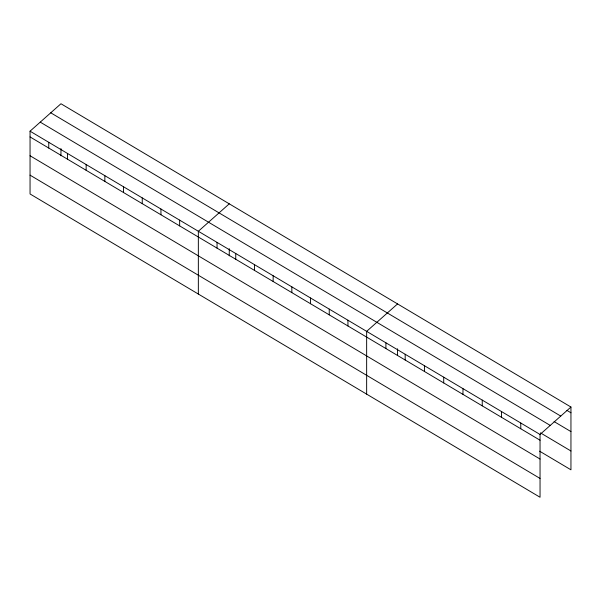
<?xml version="1.0" encoding="UTF-8"?>
<svg xmlns="http://www.w3.org/2000/svg" width="601" height="601" viewBox="0 0 601 601"><rect width="100%" height="100%" fill="white"/><g stroke="black" fill="none" stroke-linecap="round" stroke-linejoin="round"><path stroke-width="0.9" d="M570.95 407.035L540.044 434.47L540.044 497.252L30.05 193.965L30.05 131.183L60.956 103.748L570.95 407.035L570.95 469.817L539.645 451.201M229.259 203.829L198.345 231.272L198.345 294.047M397.554 303.918L366.648 331.354L366.648 394.136M566.938 410.393L570.95 412.782M50.762 112.8L560.748 416.087M554.092 421.579L570.95 431.601M40.252 122.131L550.238 425.418M540.442 432.855L570.95 450.998M30.05 131.183L540.044 434.47M30.05 136.93L540.044 440.217M30.05 155.749L540.044 459.044M30.05 175.146L540.044 478.434M520.774 423.014L520.774 428.761M501.512 411.557L501.512 417.304M482.242 400.101L482.242 405.848M462.973 388.644L462.973 394.391M443.711 377.188L443.711 382.927M424.441 365.724L424.441 371.471M405.179 354.267L405.179 360.014M397.554 348.775L397.554 355.048M385.91 342.81L385.91 348.557M347.941 320.235L347.941 325.982M329.243 309.109L329.243 314.856M310.544 297.991L310.544 303.738M291.846 286.872L291.846 292.619M273.147 275.754L273.147 281.501M254.448 264.628L254.448 270.375M235.75 253.509L235.75 259.256M229.259 248.686L229.259 255.861M217.044 242.391L217.044 248.138M179.646 220.146L179.646 225.893M160.948 209.028L160.948 214.775M142.249 197.909L142.249 203.656M123.551 186.783L123.551 192.53M104.852 175.665L104.852 181.412M86.146 164.546L86.146 170.293M67.447 153.428L67.447 159.167M60.956 148.605L60.956 155.772M48.749 142.302L48.749 148.049"/></g></svg>
